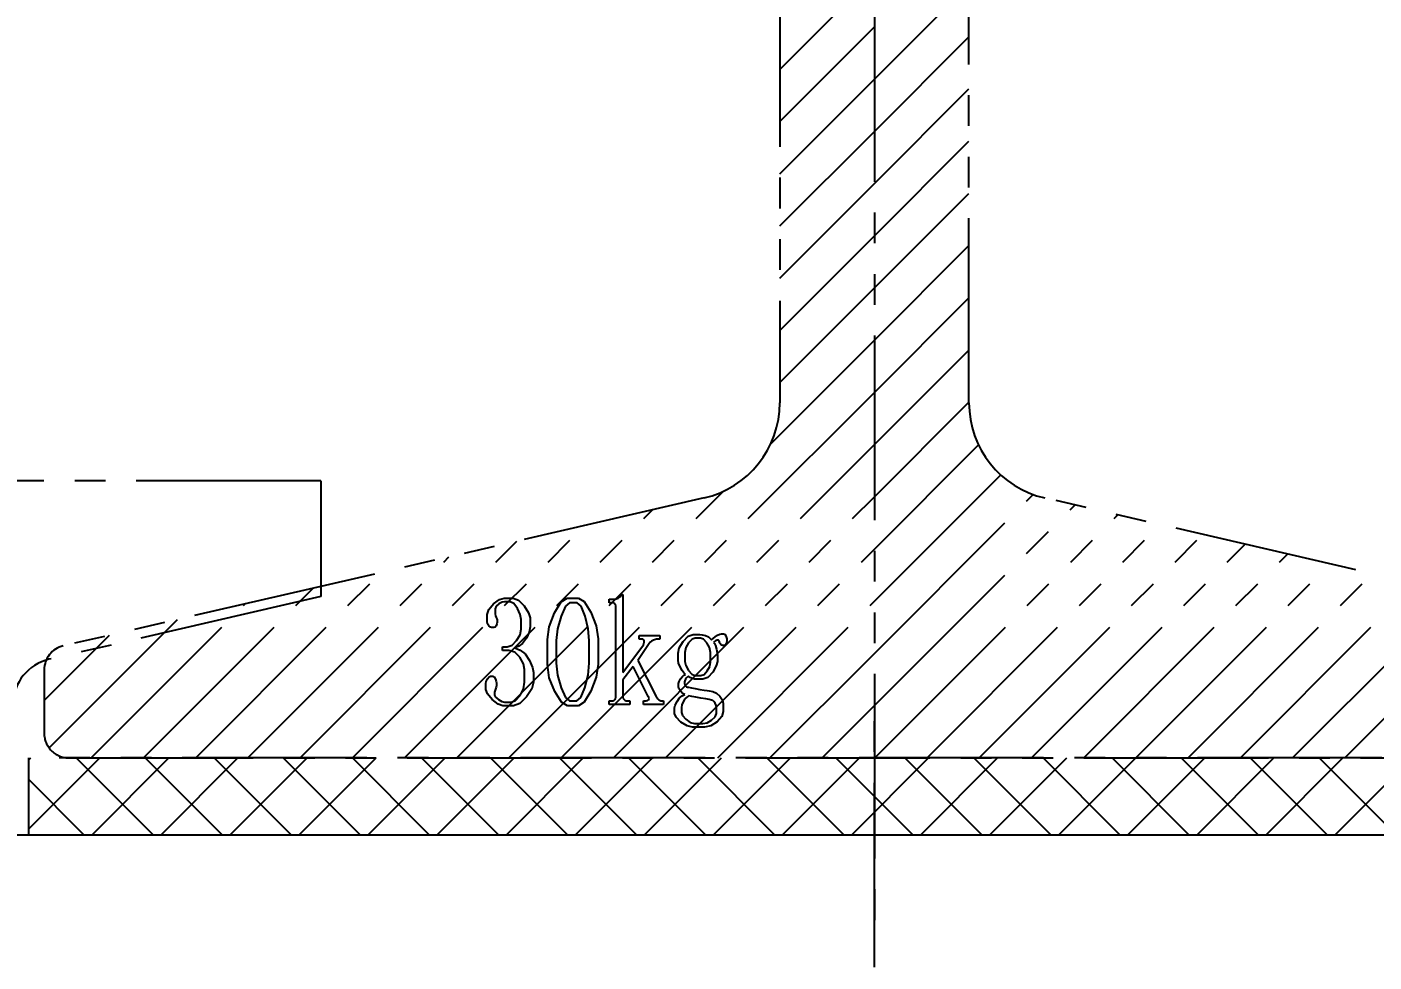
# Model space of a CAD drawing. Header units: millimetres. Extents: x -50460 to 50460, y -35640 to 35640.
# Drawn here: x 40266 to 40353.5, y 20498.2 to 20559 of the extents above; entities that cross this region are included whole.
import ezdxf

# ---------------------------------------------------------------- set-up
doc = ezdxf.new("R2010")
doc.units = ezdxf.units.MM
doc.linetypes.add('双点画线', pattern=[22, 12, -2, 2, -2, 2, -2])
doc.layers.get('0').update_dxf_attribs({"lineweight": 35})
for name, color, linetype, lineweight in [('7', 30, '双点画线', 18), ('EB0', 7, 'Continuous', 15), ('尺寸线层', 4, 'Continuous', 18)]:
    doc.layers.add(name, color=color, linetype=linetype, lineweight=lineweight)
doc.styles.get("Standard").update_dxf_attribs({"font": ''})
doc.styles.get('Standard').set_extended_font_data('宋体')
doc.dimstyles.new('AM_DEMATIC$0', dxfattribs={"dimscale": 120, "dimtxt": 3, "dimasz": 1.5, "dimexe": 1, "dimexo": 0, "dimgap": 1, "dimtad": 1, "dimdsep": 46, "dimtxsty": 'Standard', "dimblk": '_CAXARROW', "dimcen": 0, "dimdle": 3, "dimclrd": 256, "dimclre": 256, "dimclrt": 2, "dimadec": 0, "dimazin": 2, "dimtfac": 0.7071067811865475, "dimtdec": 3, "dimtmove": 0, "dimatfit": 3, "dimfxl": 1, "dimfrac": 2, "dimtolj": 1, "dimlwd": 18, "dimarcsym": 0})

# ---------------------------------------------------------------- blocks, each defined once
blk = doc.blocks.new('*X656')
at = {"layer": '7', "linetype": '双点画线', "lineweight": 25}
for p, q in [((0, 162.5038301414315), (0, 34.88225860645252)), ((-6.149999999994179, 120.7689010294016), (-6.149999999994179, 70.13117869541747)), ((6.149999999994179, 70.13117869541747), (6.149999999994179, 120.7689010294016)), ((-6.150000000081491, 91.81168824545603), (-1.164153218269348e-10, 97.9616882454211)), ((5.820766091346741e-11, 91.17346314615133), (6.150000000081491, 97.32346314617462)), ((-6.150000000023283, 88.41757569585025), (-5.820766091346741e-11, 94.56757569575711)), ((-5.820766091346741e-11, 87.77935059631272), (6.149999999965075, 93.9293505962778)), ((-6.150000000081491, 85.02346314606984), (5.820766091346741e-11, 91.17346314615133)), ((5.820766091346741e-11, 84.38523804670695), (6.150000000081491, 90.53523804667202)), ((-6.150000000081491, 81.62935059628944), (-5.820766091346741e-11, 87.77935059631272)), ((2.91038304567337e-10, 80.99112549727579), (6.150000000197906, 87.14112549724086)), ((-6.150000000023283, 78.23523804668366), (5.820766091346741e-11, 84.38523804670695)), ((5.820766091346741e-11, 77.59701294732076), (6.150000000081491, 83.74701294734405)), ((-6.150000000139698, 74.84112549678684), (5.820766091346741e-11, 80.99112549704296)), ((5.820766091346741e-11, 74.20290039759857), (6.150000000081491, 80.35290039762185)), ((-6.149999999906868, 71.44701294735569), (-5.820766091346741e-11, 77.59701294720435)), ((5.820766091346741e-11, 70.80878784787637), (6.150000000081491, 76.95878784789966)), ((-6.735949545909534, 67.46695085157262), (-5.820766091346741e-11, 74.20290039748215)), ((-5.820766091346741e-11, 67.41467529815418), (6.150000000081491, 73.56467529829388)), ((-23.75878784776432, 47.05000000005384), (-5.820766091346741e-11, 70.80878784775996)), ((5.820766091346741e-11, 64.0205627485484), (6.150000000081491, 70.17056274857168)), ((-20.36467529810034, 47.05000000011205), (-5.820766091346741e-11, 67.41467529815418)), ((-5.820766091346741e-11, 60.62645019870979), (6.769359332742169, 67.39580953138648)), ((-35.99041606974788, 65.04999957531254), (-100.9904147956986, 65.04999957531254)), ((-35.99041606974788, 65.04999957531254), (-35.99041606974788, 57.53504422264086)), ((5.820766091346741e-11, 57.23233764910401), (8.213721730397083, 65.4460593793192)), ((-11.07156080492132, 63.94392878402869), (-52.7426721764059, 54.32339467950078)), ((-27.15290039754473, 47.04999999993743), (-9.835772156264284, 64.3671282412688)), ((-16.97056274855277, 47.04999999993743), (-5.820766091346741e-11, 64.02056274843198)), ((2.91038304567337e-10, 53.83822509973106), (10.32650521153118, 64.16473031084752)), ((52.7426721764059, 54.32339467950078), (11.07156080492132, 63.94392878402869)), ((-30.54701294726692, 47.04999999999563), (-14.42797296779463, 63.16903997946793)), ((5.820766091346741e-11, 50.44411254977604), (13.04435971792554, 63.48847226764337)), ((0.03394112555542961, 47.05000000005384), (15.82942939474015, 62.84548826918035)), ((3.42805367539404, 47.05000000017026), (18.58692412398523, 62.20887044881965)), ((-33.94112549704732, 47.04999999999563), (-18.84088699729182, 62.15023849969293)), ((6.822166224999819, 47.04999999999563), (21.34441885357955, 61.57225262857537)), ((-37.33523804653669, 47.05000000011205), (-23.25380102603231, 61.13143702061643)), ((-13.57645019865595, 47.05000000005384), (-5.820766091346741e-11, 60.62645019870979)), ((10.21627877483843, 47.05000000028667), (24.10191358294105, 60.9356348083893)), ((-40.72935059625888, 47.05000000011205), (-27.66671505518025, 60.11263554119068)), ((13.61039132444421, 47.05000000017026), (26.85940831241896, 60.29901698814501)), ((17.00450387393357, 47.04999999999563), (29.61690304212971, 59.66239916813356)), ((-44.12346314598108, 47.05000000017026), (-32.0796290843864, 59.09383406164852)), ((20.3986164238886, 47.05000000017026), (32.37439777160762, 59.02578134788928)), ((-47.51757569558686, 47.05000000022847), (-36.49254311359255, 58.07503258228098)), ((23.79272897349438, 47.05000000011205), (35.13189250096912, 58.389163527645)), ((-35.99041606974788, 57.53504422264086), (-53.66526929511747, 53.45448189251329)), ((-50.91168824560009, 47.04999999999563), (-40.9054571427987, 57.05623110273882)), ((-25.06840260523313, 56.69757411984392), (-24.75640260522778, 57.0575741198445)), ((-24.75640260522778, 57.0575741198445), (-24.37640260523767, 57.34257411984436)), ((-24.40815260523232, 57.05413661984494), (-24.59734010523243, 56.90562099484669)), ((-24.19152760523139, 57.16171474484509), (-24.40815260523232, 57.05413661984494)), ((-24.37640260523767, 57.34257411984436), (-24.06840260523313, 57.43757411984552)), ((-24.0461526052386, 57.19757411984392), (-24.19152760523139, 57.16171474484509)), ((-24.06840260523313, 57.43757411984552), (-23.79640260523593, 57.43757411984552)), ((-23.93640260523534, 57.19757411984392), (-24.0461526052386, 57.19757411984392)), ((-23.68565260522882, 57.19757411984392), (-23.93640260523534, 57.19757411984392)), ((-23.79640260523593, 57.43757411984552), (-23.47640260522894, 57.43757411984552)), ((-23.43877760523173, 57.08960536984523), (-23.68565260522882, 57.19757411984392)), ((-23.47640260522894, 57.43757411984552), (-23.14040260523325, 57.3114803698445)), ((-23.19965260523895, 56.76569911984552), (-23.43877760523173, 57.08960536984523)), ((-23.14040260523325, 57.3114803698445), (-22.77240260523104, 56.93319911984509)), ((-22.77240260523104, 56.93319911984509), (-22.48440260523057, 56.48429286984538)), ((-20.79692815267481, 56.47757411984639), (-20.35692815267248, 57.19757411984392)), ((-20.35692815267248, 57.19757411984392), (-19.96492815267993, 57.43757411984552)), ((-19.82742815268284, 57.11757411984581), (-20.07899065267702, 56.90257411984567)), ((-19.96492815267993, 57.43757411984552), (-19.59692815267772, 57.43757411984552)), ((-19.59642815268307, 57.11757411984581), (-19.82742815268284, 57.11757411984581)), ((-19.59692815267772, 57.43757411984552), (-19.24492815267877, 57.43757411984552)), ((-19.33267815268482, 57.11757411984581), (-19.59642815268307, 57.11757411984581)), ((-19.06886565267632, 56.90257411984567), (-19.33267815268482, 57.11757411984581)), ((-19.24492815267877, 57.43757411984552), (-18.86492815267411, 57.20757411984596)), ((-18.86492815267411, 57.20757411984596), (-18.4289281526726, 56.51757411984363)), ((-17.25345370011928, 57.11757411984581), (-17.25345370011928, 57.35757411984378)), ((-17.25345370011928, 57.35757411984378), (-16.97545370012813, 57.35757411984378)), ((-17.07445370013011, 57.11757411984581), (-17.25345370011928, 57.11757411984581)), ((-16.99970370013034, 57.11757411984581), (-17.07445370013011, 57.11757411984581)), ((-16.92870370011951, 57.09757411984538), (-16.99970370013034, 57.11757411984581)), ((-16.97545370012813, 57.35757411984378), (-16.88270370011742, 57.35757411984378)), ((-16.86520370013022, 57.03757411984407), (-16.92870370011951, 57.09757411984538)), ((-16.88270370011742, 57.35757411984378), (-16.77839120011777, 57.37757411984421)), ((-16.82039120011905, 56.95757411984596), (-16.86520370013022, 57.03757411984407)), ((-16.80545370012987, 56.87757411984421), (-16.82039120011905, 56.95757411984596)), ((-16.77839120011777, 57.37757411984421), (-16.65095370012568, 57.43757411984552)), ((-16.65095370012568, 57.43757411984552), (-16.53514120011823, 57.51757411984363)), ((-16.53514120011823, 57.51757411984363), (-16.46570370013069, 57.59757411984538)), ((-16.46570370013069, 57.59757411984538), (-16.41945370013127, 57.67757411984348)), ((-16.41945370013127, 57.67757411984348), (-16.35745370012592, 57.67757411984348)), ((-16.35745370012592, 57.67757411984348), (-16.35745370012592, 52.59757411984538)), ((-10.18233764887555, 47.05000000017026), (-1.746229827404022e-10, 57.23233764887118)), ((27.18684152333299, 47.05000000028667), (37.88938723033061, 57.7525457072843)), ((30.58095407282235, 47.05000000011205), (40.64688195980852, 57.11592788704002)), ((-25.17240260523977, 56.37757411984421), (-25.06840260523313, 56.69757411984392)), ((-25.17240260523977, 56.07757411984494), (-25.17240260523977, 56.37757411984421)), ((-25.17240260523977, 55.91757411984509), (-25.17240260523977, 56.07757411984494)), ((-24.59734010523243, 56.90562099484669), (-24.66040260523732, 56.74694911984625)), ((-24.66040260523732, 56.74694911984625), (-24.66040260523732, 56.58319911984654)), ((-24.66040260523732, 56.58319911984654), (-24.66040260523732, 56.41913661984654)), ((-24.66040260523732, 56.41913661984654), (-24.64440260523406, 56.27562099484567)), ((-24.64440260523406, 56.27562099484567), (-24.59640260523884, 56.17319911984669)), ((-24.59640260523884, 56.17319911984669), (-24.54840260522906, 56.0964022448461)), ((-24.54840260522906, 56.0964022448461), (-24.53240260524035, 56.02976161984407)), ((-23.02321510523325, 56.3698397448461), (-23.19965260523895, 56.76569911984552)), ((-22.96440260524105, 56.04601161984465), (-23.02321510523325, 56.3698397448461)), ((-22.48440260523057, 56.48429286984538), (-22.38840260524012, 56.14632411984348)), ((-22.38840260524012, 56.14632411984348), (-22.38840260524012, 55.86382411984596)), ((-21.14492815267295, 55.56257411984552), (-20.79692815267481, 56.47757411984639)), ((-20.37167815267458, 56.25757411984523), (-20.60661565267947, 55.4325741198445)), ((-20.07899065267702, 56.90257411984567), (-20.37167815267458, 56.25757411984523)), ((-18.80492815267644, 56.25757411984523), (-19.06886565267632, 56.90257411984567)), ((-18.60692815267248, 55.4325741198445), (-18.80492815267644, 56.25757411984523)), ((-18.4289281526726, 56.51757411984363), (-18.08092815267446, 55.62257411984319)), ((-16.80545370012987, 56.7975741198461), (-16.80545370012987, 56.87757411984421)), ((-16.80545370012987, 51.07757411984494), (-16.80545370012987, 56.7975741198461)), ((-53.66245546551363, 47.6933453297097), (-45.31837117287796, 56.03742962226534)), ((-25.14440260523406, 55.76757411984363), (-25.17240260523977, 55.91757411984509)), ((-25.0604026052315, 55.63757411984625), (-25.14440260523406, 55.76757411984363)), ((-24.96040260524023, 55.5475741198461), (-25.0604026052315, 55.63757411984625)), ((-24.8844026052393, 55.51757411984363), (-24.96040260524023, 55.5475741198461)), ((-24.82040260524082, 55.51757411984363), (-24.8844026052393, 55.51757411984363)), ((-24.74040260523907, 55.51757411984363), (-24.82040260524082, 55.51757411984363)), ((-24.66440260523814, 55.54827724484494), (-24.74040260523907, 55.51757411984363)), ((-24.59640260523884, 55.64038661984523), (-24.66440260523814, 55.54827724484494)), ((-24.54840260522906, 55.75812099484392), (-24.59640260523884, 55.64038661984523)), ((-24.53240260524035, 55.86569911984407), (-24.54840260522906, 55.75812099484392)), ((-24.53240260524035, 56.02976161984407), (-24.53240260524035, 55.96819911984494)), ((-24.53240260524035, 55.96819911984494), (-24.53240260524035, 55.86569911984407)), ((-23.03846510522999, 55.04858974484523), (-22.96440260524105, 55.40851161984392)), ((-22.96440260524105, 55.75819911984581), (-22.96440260524105, 56.04601161984465)), ((-22.96440260524105, 55.40851161984392), (-22.96440260524105, 55.75819911984581)), ((-22.44840260523779, 55.22796474484494), (-22.6284026052308, 54.83444911984407)), ((-22.38840260524012, 55.56101161984407), (-22.44840260523779, 55.22796474484494)), ((-22.38840260524012, 55.86382411984596), (-22.38840260524012, 55.56101161984407)), ((-21.26092815268203, 54.73757411984479), (-21.14492815267295, 55.56257411984552)), ((-20.60661565267947, 55.4325741198445), (-20.6849281526811, 54.67757411984348)), ((-18.54092815268086, 54.67757411984348), (-18.60692815267248, 55.4325741198445)), ((-18.08092815267446, 55.62257411984319), (-17.96492815267993, 54.77757411984567)), ((-53.97500000009313, 50.77491334477236), (-49.7312852020259, 55.01862814283959)), ((-23.86865260523336, 54.27757411984567), (-23.56077760523476, 54.37523036984567)), ((-23.56077760523476, 54.37523036984567), (-23.26065260524047, 54.66819911984567)), ((-23.12440260522999, 54.30976161984654), (-23.38040260523849, 54.20882411984348)), ((-23.26065260524047, 54.66819911984567), (-23.03846510522999, 55.04858974484523)), ((-22.87240260523686, 54.49140224484654), (-23.12440260522999, 54.30976161984654)), ((-22.6284026052308, 54.83444911984407), (-22.87240260523686, 54.49140224484654)), ((-21.26092815268203, 53.95757411984596), (-21.26092815268203, 54.73757411984479)), ((-20.6849281526811, 54.67757411984348), (-20.6849281526811, 53.95757411984596)), ((-18.54092815268086, 53.95757411984596), (-18.54092815268086, 54.67757411984348)), ((-17.96492815267993, 54.77757411984567), (-17.96492815267993, 53.95757411984596)), ((-16.35745370012592, 52.59757411984538), (-15.01345370012859, 54.39757411984465)), ((-14.63895370012324, 54.48882411984596), (-15.38045370012696, 53.37819911984479)), ((-15.30145370012906, 54.75757411984523), (-15.30145370012906, 54.99757411984319)), ((-15.30145370012906, 54.99757411984319), (-13.95745370011718, 54.99757411984319)), ((-15.10945370011905, 54.75757411984523), (-15.30145370012906, 54.75757411984523)), ((-15.04545370012056, 54.75757411984523), (-15.10945370011905, 54.75757411984523)), ((-14.99345370012452, 54.73257411984378), (-15.04545370012056, 54.75757411984523)), ((-15.01345370012859, 54.39757411984465), (-14.98145370012207, 54.47757411984639)), ((-14.96545370011881, 54.65757411984669), (-14.99345370012452, 54.73257411984378)), ((-14.98145370012207, 54.47757411984639), (-14.961453700118, 54.56257411984552)), ((-14.961453700118, 54.56257411984552), (-14.96545370011881, 54.65757411984669)), ((-14.57395370012091, 54.56569911984479), (-14.63895370012324, 54.48882411984596)), ((-14.48870370011718, 54.63773036984639), (-14.57395370012091, 54.56569911984479)), ((-14.36295370012522, 54.70007411984625), (-14.48870370011718, 54.63773036984639)), ((-14.24132870012545, 54.74319911984639), (-14.36295370012522, 54.70007411984625)), ((-14.16845370012743, 54.75757411984523), (-14.24132870012545, 54.74319911984639)), ((-14.11995370012301, 54.75757411984523), (-14.16845370012743, 54.75757411984523)), ((-13.95745370011718, 54.75757411984523), (-14.11995370012301, 54.75757411984523)), ((-13.95745370011718, 54.99757411984319), (-13.95745370011718, 54.75757411984523)), ((-12.6819792475726, 54.19757411984392), (-12.42997924756492, 54.61757411984581)), ((-12.42997924756492, 54.61757411984581), (-12.10197924757085, 54.96257411984334)), ((-12.07797924756596, 54.53757411984407), (-12.25797924757353, 54.22757411984639)), ((-12.10197924757085, 54.96257411984334), (-11.7899792475655, 55.07757411984494)), ((-11.85397924756398, 54.76257411984625), (-12.07797924756596, 54.53757411984407)), ((-11.66197924756852, 54.83757411984334), (-11.85397924756398, 54.76257411984625)), ((-11.7899792475655, 55.07757411984494), (-11.48597924757632, 55.07757411984494)), ((-11.48597924757632, 54.83757411984334), (-11.66197924756852, 54.83757411984334)), ((-11.48597924757632, 55.07757411984494), (-11.3579792475648, 55.07757411984494)), ((-11.30997924756957, 54.83757411984334), (-11.48597924757632, 54.83757411984334)), ((-11.3579792475648, 55.07757411984494), (-11.20197924757667, 55.0575741198445)), ((-11.11797924757411, 54.76257411984625), (-11.30997924756957, 54.83757411984334)), ((-11.20197924757667, 55.0575741198445), (-10.98997924756259, 54.99757411984319)), ((-10.89397924757213, 54.53757411984407), (-11.11797924757411, 54.76257411984625)), ((-10.98997924756259, 54.99757411984319), (-10.7899792475655, 54.91257411984407)), ((-10.71397924756457, 54.22757411984639), (-10.89397924757213, 54.53757411984407)), ((-10.7899792475655, 54.91257411984407), (-10.66997924757015, 54.81757411984654)), ((-10.66997924757015, 54.81757411984654), (-10.58997924756841, 54.71757411984436)), ((-10.58997924756841, 54.71757411984436), (-10.47797924757469, 54.81757411984654)), ((-10.47797924757469, 54.81757411984654), (-10.34997924756317, 54.91757411984509)), ((-10.39797924757295, 54.61757411984581), (-10.46197924757143, 54.5575741198445)), ((-10.46197924757143, 54.5575741198445), (-10.39797924757295, 54.47757411984639)), ((-10.32197924757202, 54.66757411984509), (-10.39797924757295, 54.61757411984581)), ((-10.39797924757295, 54.47757411984639), (-10.33397924757446, 54.34757411984538)), ((-10.34997924756317, 54.91757411984509), (-10.18997924757423, 55.01757411984363)), ((-10.33397924757446, 54.34757411984538), (-10.26997924757598, 54.11757411984581)), ((-10.2219792475662, 54.69757411984392), (-10.32197924757202, 54.66757411984509)), ((-10.13397924756282, 54.69757411984392), (-10.2219792475662, 54.69757411984392)), ((-10.18997924757423, 55.01757411984363), (-10.04197924757318, 55.09257411984436)), ((-10.09397924756922, 54.65757411984669), (-10.13397924756282, 54.69757411984392)), ((-10.07797924756596, 54.59757411984538), (-10.09397924756922, 54.65757411984669)), ((-10.0619792475627, 54.53757411984407), (-10.07797924756596, 54.59757411984538)), ((-10.03397924757155, 54.47757411984639), (-10.0619792475627, 54.53757411984407)), ((-10.04197924757318, 55.09257411984436), (-9.94997924756899, 55.11757411984581)), ((-9.98197924757551, 54.41757411984509), (-10.03397924757155, 54.47757411984639)), ((-9.921979247563286, 54.37257411984319), (-9.98197924757551, 54.41757411984509)), ((-9.94997924756899, 55.11757411984581), (-9.885979247570504, 55.11757411984581)), ((-9.869979247567244, 54.35757411984378), (-9.921979247563286, 54.37257411984319)), ((-9.885979247570504, 55.11757411984581), (-9.805979247568757, 55.11757411984581)), ((-9.821979247572017, 54.35757411984378), (-9.869979247567244, 54.35757411984378)), ((-9.75797924757353, 54.35757411984378), (-9.821979247572017, 54.35757411984378)), ((-9.805979247568757, 55.11757411984581), (-9.729979247567826, 55.08257411984596)), ((-9.697979247575859, 54.38257411984523), (-9.75797924757353, 54.35757411984378)), ((-9.729979247567826, 55.08257411984596), (-9.661979247568524, 54.97757411984639)), ((-9.645979247565265, 54.45757411984596), (-9.697979247575859, 54.38257411984523)), ((-9.661979247568524, 54.97757411984639), (-9.613979247573297, 54.85757411984378)), ((-9.609979247572483, 54.55257411984348), (-9.645979247565265, 54.45757411984596)), ((-9.613979247573297, 54.85757411984378), (-9.597979247570038, 54.77757411984567)), ((-9.597979247570038, 54.63757411984625), (-9.609979247572483, 54.55257411984348)), ((-9.597979247570038, 54.77757411984567), (-9.597979247570038, 54.71757411984436)), ((-9.597979247570038, 54.71757411984436), (-9.597979247570038, 54.63757411984625)), ((-24.18040260522685, 54.03757411984407), (-24.18040260522685, 54.27757411984567)), ((-24.18040260522685, 54.27757411984567), (-23.86865260523336, 54.27757411984567)), ((-23.76440260522941, 54.03757411984407), (-24.18040260522685, 54.03757411984407)), ((-23.37640260523767, 53.92624599484407), (-23.76440260522941, 54.03757411984407)), ((-23.38040260523849, 54.20882411984348), (-23.02840260523953, 54.05007411984479)), ((-23.04440260522824, 53.59226161984407), (-23.37640260523767, 53.92624599484407)), ((-22.81640260524, 53.16718349484654), (-23.04440260522824, 53.59226161984407)), ((-23.02840260523953, 54.05007411984479), (-22.70040260523092, 53.80194911984654)), ((-22.70040260523092, 53.80194911984654), (-22.42040260523208, 53.37507411984552)), ((-21.26092815268203, 53.11757411984581), (-21.26092815268203, 53.95757411984596)), ((-20.6849281526811, 53.95757411984596), (-20.6849281526811, 53.19757411984392)), ((-18.54092815268086, 53.19757411984392), (-18.54092815268086, 53.95757411984596)), ((-17.96492815267993, 53.95757411984596), (-17.96492815267993, 53.13757411984625)), ((-12.76597924757516, 53.85757411984378), (-12.6819792475726, 54.19757411984392)), ((-12.76597924757516, 53.5575741198445), (-12.76597924757516, 53.85757411984378)), ((-12.76597924757516, 53.39757411984465), (-12.76597924757516, 53.5575741198445)), ((-12.25797924757353, 54.22757411984639), (-12.3179792475712, 53.89757411984465)), ((-12.3179792475712, 53.89757411984465), (-12.3179792475712, 53.5575741198445)), ((-12.3179792475712, 53.5575741198445), (-12.3179792475712, 53.31757411984654)), ((-10.65397924756689, 53.89757411984465), (-10.71397924756457, 54.22757411984639)), ((-10.65397924756689, 53.5575741198445), (-10.65397924756689, 53.89757411984465)), ((-10.65397924756689, 53.27757411984567), (-10.65397924756689, 53.5575741198445)), ((-10.26997924757598, 54.11757411984581), (-10.2219792475662, 53.87257411984319)), ((-10.2219792475662, 53.87257411984319), (-10.20597924756294, 53.69757411984392)), ((-10.20597924756294, 53.69757411984392), (-10.20597924756294, 53.5575741198445)), ((-10.20597924756294, 53.5575741198445), (-10.20597924756294, 53.31757411984654)), ((-6.788225099211559, 47.05000000022847), (5.820766091346741e-11, 53.83822509949823)), ((-53.97500000000582, 52.77414627649341), (-53.97500000000582, 48.63999999999942)), ((-22.74040260523907, 52.78257411984669), (-22.81640260524, 53.16718349484654)), ((-22.74040260523907, 52.41819911984567), (-22.74040260523907, 52.78257411984669)), ((-22.42040260523208, 53.37507411984552), (-22.22840260523662, 52.92343349484509)), ((-22.22840260523662, 52.92343349484509), (-22.16440260523814, 52.60101161984494)), ((-22.16440260523814, 52.60101161984494), (-22.16440260523814, 52.34319911984494)), ((-21.14092815267213, 52.25757411984523), (-21.26092815268203, 53.11757411984581)), ((-20.6849281526811, 53.19757411984392), (-20.60661565267947, 52.41757411984509)), ((-18.61099065268354, 52.41757411984509), (-18.54092815268086, 53.19757411984392)), ((-17.96492815267993, 53.13757411984625), (-18.08092815267446, 52.28757411984407)), ((-15.67295370012289, 52.9850741198461), (-16.35745370012592, 52.12819911984479)), ((-14.7169537001173, 51.04444911984319), (-15.67295370012289, 52.9850741198461)), ((-15.38045370012696, 53.37819911984479), (-14.18145370011916, 51.03757411984407)), ((-12.72997924756783, 53.20757411984596), (-12.76597924757516, 53.39757411984465)), ((-12.62197924757493, 52.95757411984596), (-12.72997924756783, 53.20757411984596)), ((-12.48997924756259, 52.72257411984538), (-12.62197924757493, 52.95757411984596)), ((-12.38197924756969, 52.57757411984494), (-12.48997924756259, 52.72257411984538)), ((-12.28597924756468, 52.47757411984639), (-12.38197924756969, 52.57757411984494)), ((-12.3179792475712, 53.31757411984654), (-12.26197924757435, 53.05257411984348)), ((-12.26197924757435, 53.05257411984348), (-12.09397924756922, 52.73757411984479)), ((-12.09397924756922, 52.73757411984479), (-11.87797924756887, 52.48257411984378)), ((-11.06997924756433, 52.47257411984538), (-10.86197924756561, 52.69757411984392)), ((-10.86197924756561, 52.69757411984392), (-10.70597924756294, 52.99257411984581)), ((-10.50997924756666, 52.61757411984581), (-10.82197924757202, 52.27257411984465)), ((-10.70597924756294, 52.99257411984581), (-10.65397924756689, 53.27757411984567)), ((-10.28197924756387, 53.02257411984465), (-10.50997924756666, 52.61757411984581)), ((-10.20597924756294, 53.31757411984654), (-10.28197924756387, 53.02257411984465)), ((-25.26840260523022, 51.87757411984421), (-25.2377776052308, 52.01257411984625)), ((-25.26840260523022, 51.75757411984523), (-25.26840260523022, 51.87757411984421)), ((-25.26840260523022, 51.49757411984319), (-25.26840260523022, 51.75757411984523)), ((-25.2377776052308, 52.01257411984625), (-25.14590260523255, 52.17757411984348)), ((-25.14590260523255, 52.17757411984348), (-25.03871510522731, 52.31257411984552)), ((-25.03871510522731, 52.31257411984552), (-24.96215260523604, 52.35757411984378)), ((-24.96215260523604, 52.35757411984378), (-24.90090260523721, 52.35757411984378)), ((-24.90090260523721, 52.35757411984378), (-24.80915260523034, 52.35757411984378)), ((-24.80915260523034, 52.35757411984378), (-24.72121510523721, 52.3114803698445)), ((-24.72121510523721, 52.3114803698445), (-24.64090260522789, 52.17319911984669)), ((-24.64090260522789, 52.17319911984669), (-24.58352760523849, 52.01952724484363)), ((-24.58352760523849, 52.01952724484363), (-24.56440260523232, 51.92726161984319)), ((-24.56440260523232, 51.76319911984319), (-24.58040260523558, 51.65054286984378)), ((-24.56440260523232, 51.92726161984319), (-24.56440260523232, 51.86569911984407)), ((-24.56440260523232, 51.86569911984407), (-24.56440260523232, 51.76319911984319)), ((-22.81371510523604, 51.53265224484494), (-22.74040260523907, 51.97288661984567)), ((-22.74040260523907, 51.97288661984567), (-22.74040260523907, 52.41819911984567)), ((-22.16440260523814, 51.96601161984654), (-22.27640260523185, 51.53921474484378)), ((-22.16440260523814, 52.34319911984494), (-22.16440260523814, 51.96601161984654)), ((-20.7809281526861, 51.35757411984378), (-21.14092815267213, 52.25757411984523)), ((-20.60661565267947, 52.41757411984509), (-20.37167815267458, 51.59757411984538)), ((-18.82117815267702, 51.59757411984538), (-18.61099065268354, 52.41757411984509)), ((-18.08092815267446, 52.28757411984407), (-18.4289281526726, 51.37757411984421)), ((-16.35745370012592, 52.12819911984479), (-16.35745370012592, 51.07069911984581)), ((-12.73397924756864, 51.87757411984421), (-12.70197924757667, 52.01257411984625)), ((-12.73397924756864, 51.75757411984523), (-12.73397924756864, 51.87757411984421)), ((-12.73397924756864, 51.65757411984669), (-12.73397924756864, 51.75757411984523)), ((-12.70197924757667, 52.01257411984625), (-12.60597924757167, 52.17757411984348)), ((-12.60597924757167, 52.17757411984348), (-12.48597924757632, 52.32757411984494)), ((-12.48597924757632, 52.32757411984494), (-12.38197924756969, 52.41757411984509)), ((-12.38197924756969, 52.41757411984509), (-12.28597924756468, 52.47757411984639)), ((-12.33397924757446, 52.0575741198445), (-12.34997924756317, 51.99757411984319)), ((-12.34997924756317, 51.99757411984319), (-12.34997924756317, 51.95757411984596)), ((-12.34997924756317, 51.95757411984596), (-12.34997924756317, 51.87757411984421)), ((-12.34997924756317, 51.87757411984421), (-12.33397924757446, 51.7975741198461)), ((-12.28597924756468, 52.15757411984669), (-12.33397924757446, 52.0575741198445)), ((-12.33397924757446, 51.7975741198461), (-12.28597924756468, 51.71757411984436)), ((-12.2219792475662, 52.25757411984523), (-12.28597924756468, 52.15757411984669)), ((-12.28597924756468, 51.71757411984436), (-12.2219792475662, 51.65757411984669)), ((-12.15797924756771, 52.31757411984654), (-12.2219792475662, 52.25757411984523)), ((-12.09397924756922, 52.35757411984378), (-12.15797924756771, 52.31757411984654)), ((-12.045979247574, 52.31757411984654), (-12.09397924756922, 52.35757411984378)), ((-11.96997924757306, 52.27257411984465), (-12.045979247574, 52.31757411984654)), ((-11.83797924757528, 52.21757411984436), (-11.96997924757306, 52.27257411984465)), ((-11.87797924756887, 52.48257411984378), (-11.67797924757178, 52.39757411984465)), ((-11.69397924757504, 52.1725741198461), (-11.83797924757528, 52.21757411984436)), ((-11.58197924756678, 52.15757411984669), (-11.69397924757504, 52.1725741198461)), ((-11.67797924757178, 52.39757411984465), (-11.48597924757632, 52.39757411984465)), ((-11.48597924757632, 52.15757411984669), (-11.58197924756678, 52.15757411984669)), ((-11.48597924757632, 52.39757411984465), (-11.27797924756305, 52.39757411984465)), ((-11.14997924756608, 52.15757411984669), (-11.48597924757632, 52.15757411984669)), ((-11.27797924756305, 52.39757411984465), (-11.06997924756433, 52.47257411984538)), ((-10.82197924757202, 52.27257411984465), (-11.14997924756608, 52.15757411984669)), ((-25.16440260523814, 51.20257411984494), (-25.26840260523022, 51.49757411984319)), ((-24.85240260523278, 50.83757411984334), (-25.16440260523814, 51.20257411984494)), ((-24.46840260522731, 50.53757411984407), (-24.85240260523278, 50.83757411984334)), ((-24.67640260524058, 51.39483974484392), (-24.69240260522929, 51.31288661984581)), ((-24.69240260522929, 51.31288661984581), (-24.69240260522929, 51.25132411984669)), ((-24.69240260522929, 51.25132411984669), (-24.69240260522929, 51.12819911984479)), ((-24.69240260522929, 51.12819911984479), (-24.63159010522941, 50.99491786984436)), ((-24.6284026052308, 51.51757411984363), (-24.67640260524058, 51.39483974484392)), ((-24.63159010522941, 50.99491786984436), (-24.44915260522976, 50.84132411984319)), ((-24.58040260523558, 51.65054286984378), (-24.6284026052308, 51.51757411984363)), ((-24.44915260522976, 50.84132411984319), (-24.23009010523674, 50.71851161984523)), ((-23.32684010523371, 50.78382411984421), (-23.03365260522696, 51.10257411984639)), ((-22.61240260522754, 51.01319911984319), (-23.04840260522906, 50.58148036984494)), ((-23.03365260522696, 51.10257411984639), (-22.81371510523604, 51.53265224484494)), ((-22.27640260523185, 51.53921474484378), (-22.61240260522754, 51.01319911984319)), ((-20.33292815268214, 50.66757411984509), (-20.7809281526861, 51.35757411984378)), ((-20.37167815267458, 51.59757411984538), (-20.07899065267702, 50.96757411984436)), ((-20.07899065267702, 50.96757411984436), (-19.82742815268284, 50.75757411984523)), ((-19.3489281526854, 50.75757411984523), (-19.09324065268447, 50.96757411984436)), ((-19.09324065268447, 50.96757411984436), (-18.82117815267702, 51.59757411984538)), ((-18.4289281526726, 51.37757411984421), (-18.86492815267411, 50.6725741198461)), ((-16.93745370012766, 50.77757411984567), (-16.86945370012836, 50.83757411984334)), ((-16.86945370012836, 50.83757411984334), (-16.82145370011858, 50.91757411984509)), ((-16.82145370011858, 50.91757411984509), (-16.80545370012987, 50.99757411984319)), ((-16.80545370012987, 50.99757411984319), (-16.80545370012987, 51.07757411984494)), ((-16.35745370012592, 51.07069911984581), (-16.35745370012592, 50.99257411984581)), ((-16.35745370012592, 50.99257411984581), (-16.33745370012184, 50.91437099484392)), ((-16.33745370012184, 50.91437099484392), (-16.27745370012417, 50.83601161984552)), ((-16.27745370012417, 50.83601161984552), (-16.20145370012324, 50.77718349484348)), ((-14.75307870013057, 50.77296474484319), (-14.68545370011998, 50.81913661984436)), ((-14.66945370013127, 50.96257411984334), (-14.7169537001173, 51.04444911984319)), ((-14.68545370011998, 50.81913661984436), (-14.64970370012452, 50.88577724484639)), ((-14.64970370012452, 50.88577724484639), (-14.66945370013127, 50.96257411984334)), ((-14.18145370011916, 51.03757411984407), (-14.13345370012394, 50.95757411984596)), ((-14.13345370012394, 50.95757411984596), (-14.07745370012708, 50.88257411984523)), ((-14.07745370012708, 50.88257411984523), (-14.00545370012696, 50.81757411984654)), ((-14.00545370012696, 50.81757411984654), (-13.93345370012685, 50.77257411984465)), ((-12.83122924757481, 50.71757411984436), (-12.66854174756736, 50.94757411984392)), ((-12.7063542475662, 51.5475741198461), (-12.73397924756864, 51.65757411984669)), ((-12.62347924757341, 51.41757411984509), (-12.7063542475662, 51.5475741198461)), ((-12.66854174756736, 50.94757411984392), (-12.49797924756422, 51.07757411984494)), ((-12.51691674756876, 51.2975741198461), (-12.62347924757341, 51.41757411984509)), ((-12.41822924757435, 51.21757411984436), (-12.51691674756876, 51.2975741198461)), ((-12.49797924756422, 51.07757411984494), (-12.3234792475705, 51.15757411984669)), ((-12.32816674756759, 50.88257411984523), (-12.43872924757306, 50.69757411984392)), ((-12.3234792475705, 51.15757411984669), (-12.41822924757435, 51.21757411984436)), ((-12.20297924756596, 50.99757411984319), (-12.32816674756759, 50.88257411984523)), ((-12.2219792475662, 51.65757411984669), (-12.15797924756771, 51.63757411984625)), ((-12.07047924757353, 51.07757411984494), (-12.20297924756596, 50.99757411984319)), ((-12.15797924756771, 51.63757411984625), (-12.09397924756922, 51.63757411984625)), ((-12.09397924756922, 51.63757411984625), (-11.8859792475705, 51.59757411984538)), ((-11.86522924757446, 51.03757411984407), (-12.07047924757353, 51.07757411984494)), ((-11.8859792475705, 51.59757411984538), (-11.64597924756526, 51.55257411984348)), ((-11.61654174757132, 50.99257411984581), (-11.86522924757446, 51.03757411984407)), ((-11.64597924756526, 51.55257411984348), (-11.34197924757609, 51.49757411984319)), ((-11.28097924757458, 50.93757411984552), (-11.61654174757132, 50.99257411984581)), ((-11.34197924757609, 51.49757411984319), (-11.05797924757644, 51.44757411984392)), ((-10.9572292475641, 50.88257411984523), (-11.28097924757458, 50.93757411984552)), ((-11.05797924757644, 51.44757411984392), (-10.87797924756887, 51.41757411984509)), ((-10.7439792475634, 50.83757411984334), (-10.9572292475641, 50.88257411984523)), ((-10.87797924756887, 51.41757411984509), (-10.7499792475719, 51.39757411984465)), ((-10.7499792475719, 51.39757411984465), (-10.50997924756666, 51.35757411984378)), ((-10.58597924756759, 50.7975741198461), (-10.7439792475634, 50.83757411984334)), ((-10.50997924756666, 51.35757411984378), (-10.27397924757679, 51.26257411984625)), ((-10.27397924757679, 51.26257411984625), (-10.045979247574, 51.0575741198445)), ((-10.045979247574, 51.0575741198445), (-9.877979247568874, 50.8075741198445)), ((-9.877979247568874, 50.8075741198445), (-9.821979247572017, 50.57757411984494)), ((-24.14840260523488, 50.43757411984552), (-24.46840260522731, 50.53757411984407)), ((-24.23009010523674, 50.71851161984523), (-24.05940260522766, 50.67757411984348)), ((-23.86040260523441, 50.43757411984552), (-24.14840260523488, 50.43757411984552)), ((-24.05940260522766, 50.67757411984348), (-23.91290260523965, 50.67757411984348)), ((-23.91290260523965, 50.67757411984348), (-23.61990260523453, 50.67757411984348)), ((-23.46040260524023, 50.43757411984552), (-23.86040260523441, 50.43757411984552)), ((-23.61990260523453, 50.67757411984348), (-23.32684010523371, 50.78382411984421)), ((-23.04840260522906, 50.58148036984494), (-23.46040260524023, 50.43757411984552)), ((-19.94892815267667, 50.43757411984552), (-20.33292815268214, 50.66757411984509)), ((-19.59692815267772, 50.43757411984552), (-19.94892815267667, 50.43757411984552)), ((-19.82742815268284, 50.75757411984523), (-19.59642815268307, 50.75757411984523)), ((-19.24492815267877, 50.43757411984552), (-19.59692815267772, 50.43757411984552)), ((-19.59642815268307, 50.75757411984523), (-19.3489281526854, 50.75757411984523)), ((-18.86492815267411, 50.6725741198461), (-19.24492815267877, 50.43757411984552)), ((-17.25345370011928, 50.51757411984363), (-17.25345370011928, 50.75757411984523)), ((-17.25345370011928, 50.75757411984523), (-17.09345370013034, 50.75757411984523)), ((-15.90945370012196, 50.51757411984363), (-17.25345370011928, 50.51757411984363)), ((-17.09345370013034, 50.75757411984523), (-17.01345370012859, 50.75757411984523)), ((-17.01345370012859, 50.75757411984523), (-16.93745370012766, 50.77757411984567)), ((-16.20145370012324, 50.77718349484348), (-16.13345370012394, 50.75757411984523)), ((-16.13345370012394, 50.75757411984523), (-16.06945370012545, 50.75757411984523)), ((-16.06945370012545, 50.75757411984523), (-15.90945370012196, 50.75757411984523)), ((-15.90945370012196, 50.75757411984523), (-15.90945370012196, 50.51757411984363)), ((-15.00495370011777, 50.51757411984363), (-15.00495370011777, 50.75757411984523)), ((-15.00495370011777, 50.75757411984523), (-14.90895370012731, 50.75757411984523)), ((-13.70145370012324, 50.51757411984363), (-15.00495370011777, 50.51757411984363)), ((-14.90895370012731, 50.75757411984523), (-14.82895370012557, 50.75757411984523)), ((-14.82895370012557, 50.75757411984523), (-14.75307870013057, 50.77296474484319)), ((-13.93345370012685, 50.77257411984465), (-13.87745370012999, 50.75757411984523)), ((-13.87745370012999, 50.75757411984523), (-13.82945370012021, 50.75757411984523)), ((-13.82945370012021, 50.75757411984523), (-13.70145370012324, 50.75757411984523)), ((-13.70145370012324, 50.75757411984523), (-13.70145370012324, 50.51757411984363)), ((-12.98997924756259, 50.2975741198461), (-12.95029174757656, 50.47257411984538)), ((-12.98997924756259, 50.15757411984669), (-12.98997924756259, 50.2975741198461)), ((-12.98997924756259, 49.93757411984552), (-12.98997924756259, 50.15757411984669)), ((-12.8859792475705, 49.68757411984552), (-12.98997924756259, 49.93757411984552)), ((-12.95029174757656, 50.47257411984538), (-12.83122924757481, 50.71757411984436)), ((-12.51616674757679, 50.49257411984581), (-12.54197924757318, 50.31757411984654)), ((-12.54197924757318, 50.31757411984654), (-12.54197924757318, 50.15757411984669)), ((-12.54197924757318, 50.15757411984669), (-12.54197924757318, 49.99757411984319)), ((-12.54197924757318, 49.99757411984319), (-12.4719792475662, 49.8075741198445)), ((-12.43872924757306, 50.69757411984392), (-12.51616674757679, 50.49257411984581)), ((-10.50697924756969, 50.77757411984567), (-10.58597924756759, 50.7975741198461)), ((-10.42797924757178, 50.72257411984538), (-10.50697924756969, 50.77757411984567)), ((-10.34897924757388, 50.59757411984538), (-10.42797924757178, 50.72257411984538)), ((-10.28972924756818, 50.44257411984654), (-10.34897924757388, 50.59757411984538)), ((-10.34779174756841, 49.71757411984436), (-10.26997924757598, 49.93757411984552)), ((-10.26997924757598, 50.2975741198461), (-10.28972924756818, 50.44257411984654)), ((-10.26997924757598, 50.15757411984669), (-10.26997924757598, 50.2975741198461)), ((-10.26997924757598, 49.93757411984552), (-10.26997924757598, 50.15757411984669)), ((-9.821979247572017, 50.0575741198445), (-9.921979247563286, 49.74257411984581)), ((-9.821979247572017, 50.57757411984494), (-9.821979247572017, 50.35757411984378)), ((-9.821979247572017, 50.35757411984378), (-9.821979247572017, 50.0575741198445)), ((-3.394112549722195, 47.04999999999563), (5.820766091346741e-11, 50.44411254977604)), ((0, -10.56862464834194), (0, 50.04999999999563)), ((-12.57397924756515, 49.37757411984421), (-12.8859792475705, 49.68757411984552)), ((-12.17797924757178, 49.12257411984319), (-12.57397924756515, 49.37757411984421)), ((-12.4719792475662, 49.8075741198445), (-12.26197924757435, 49.5575741198445)), ((-12.26197924757435, 49.5575741198445), (-11.98191674756526, 49.34757411984538)), ((-11.82197924757202, 49.03757411984407), (-12.17797924757178, 49.12257411984319)), ((-11.98191674756526, 49.34757411984538), (-11.7017292475648, 49.27757411984567)), ((-11.7017292475648, 49.27757411984567), (-11.42147924756864, 49.27757411984567)), ((-11.42147924756864, 49.27757411984567), (-11.15697924756387, 49.27757411984567)), ((-11.15697924756387, 49.27757411984567), (-10.88079174756422, 49.33257411984596)), ((-10.62997924757656, 49.12757411984421), (-11.05397924757563, 49.03757411984407)), ((-10.88079174756422, 49.33257411984596), (-10.58122924757481, 49.49757411984319)), ((-10.2219792475662, 49.39757411984465), (-10.62997924757656, 49.12757411984421)), ((-10.58122924757481, 49.49757411984319), (-10.34779174756841, 49.71757411984436)), ((-9.921979247563286, 49.74257411984581), (-10.2219792475662, 49.39757411984465)), ((-11.48597924757632, 49.03757411984407), (-11.82197924757202, 49.03757411984407)), ((-11.05397924757563, 49.03757411984407), (-11.48597924757632, 49.03757411984407)), ((-55, 46.89721580608239), (-54.84721580613405, 47.05000000000655)), ((-55, 42.40708774557061), (-50.35708774556406, 47.05000000000655)), ((55, 47.05000000000655), (-55, 47.05000000000655)), ((-55, 47.05000000000655), (-55, 42.05000000000655)), ((-52.38499999999476, 47.04999999999563), (52.38499999999476, 47.04999999999563)), ((-46.89864761033095, 42.05000000000655), (-51.89864761033095, 47.05000000000655)), ((-50.86695968499407, 42.05000000000655), (-45.86695968499407, 47.05000000000655)), ((-42.40851954976097, 42.05000000000655), (-47.40851954976097, 47.05000000000655)), ((-46.37683162442409, 42.05000000000655), (-41.37683162442409, 47.05000000000655)), ((-37.91839148919098, 42.05000000000655), (-42.91839148919098, 47.05000000000655)), ((-41.8867035638541, 42.05000000000655), (-36.8867035638541, 47.05000000000655)), ((-33.42826342862099, 42.05000000000655), (-38.42826342862099, 47.05000000000655)), ((-37.39657550328411, 42.05000000000655), (-32.39657550328411, 47.05000000000655)), ((-28.93813536805101, 42.05000000000655), (-33.93813536805101, 47.05000000000655)), ((-32.90644744294696, 42.05000000000655), (-27.90644744294696, 47.05000000000655)), ((-24.44800730748102, 42.05000000000655), (-29.44800730748102, 47.05000000000655)), ((-28.41631938237697, 42.05000000000655), (-23.41631938237697, 47.05000000000655)), ((-19.95787924714386, 42.05000000000655), (-24.95787924714386, 47.05000000000655)), ((-23.92619132180698, 42.05000000000655), (-18.92619132180698, 47.05000000000655)), ((-15.46775118657388, 42.05000000000655), (-20.46775118657388, 47.05000000000655)), ((-19.436063261237, 42.05000000000655), (-14.436063261237, 47.05000000000655)), ((-10.97762312600389, 42.05000000000655), (-15.97762312600389, 47.05000000000655)), ((-14.94593520066701, 42.05000000000655), (-9.945935200667009, 47.05000000000655)), ((-6.487495065433905, 42.05000000000655), (-11.4874950654339, 47.05000000000655)), ((-10.45580714009702, 42.05000000000655), (-5.455807140097022, 47.05000000000655)), ((-1.997367004863918, 42.05000000000655), (-6.997367004863918, 47.05000000000655)), ((-5.965679079759866, 42.05000000000655), (-0.965679079759866, 47.05000000000655)), ((2.492761055706069, 42.05000000000655), (-2.507238944293931, 47.05000000000655)), ((-1.475551019189879, 42.05000000000655), (3.524448980810121, 47.05000000000655)), ((6.982889116276056, 42.05000000000655), (1.982889116276056, 47.05000000000655)), ((3.014577041380107, 42.05000000000655), (8.014577041380107, 47.05000000000655)), ((11.47301717661321, 42.05000000000655), (6.473017176613212, 47.05000000000655)), ((7.504705101950094, 42.05000000000655), (12.50470510195009, 47.05000000000655)), ((15.9631452371832, 42.05000000000655), (10.9631452371832, 47.05000000000655)), ((11.99483316252008, 42.05000000000655), (16.99483316252008, 47.05000000000655)), ((20.45327329775319, 42.05000000000655), (15.45327329775319, 47.05000000000655)), ((16.48496122309007, 42.05000000000655), (21.48496122309007, 47.05000000000655)), ((24.94340135832317, 42.05000000000655), (19.94340135832317, 47.05000000000655)), ((20.97508928366005, 42.05000000000655), (25.97508928366005, 47.05000000000655)), ((29.43352941889316, 42.05000000000655), (24.43352941889316, 47.05000000000655)), ((25.46521734399721, 42.05000000000655), (30.46521734399721, 47.05000000000655)), ((33.92365747946315, 42.05000000000655), (28.92365747946315, 47.05000000000655)), ((29.9553454045672, 42.05000000000655), (34.9553454045672, 47.05000000000655)), ((-51.38877567090094, 42.05000000000655), (-55, 45.66122432916382)), ((-115, 42.04999999999563), (115, 42.04999999999927)), ((-55, 42.05000000000655), (55, 42.05000000000655))]:
    blk.add_line(p, q, dxfattribs=at)
for centre, radius, start, end in [((-12.5, 70.13117869541747), 6.350000000000009, 283.0000000002226, 2.220838584761369e-10), ((12.5, 70.13117869541747), 6.350000000000051, 180, 256.9999999999998), ((-52.38499999999476, 52.77414627649341), 1.590000000000008, 103.0000000001636, 180.0000000001623), ((-52.99041562271304, 50.53137181575585), 3, 103.0000028856336, 180.0000000001274), ((-52.38499999999476, 48.63999999999942), 1.590000000000003, 179.9999999999995, 270)]:
    blk.add_arc(centre, radius, start, end, dxfattribs=at)
blk = doc.blocks.new('*X655')
at = {"layer": 'EB0'}
blk.add_blockref('*X656', (0, 7.275957614183426e-12), dxfattribs=at)
blk = doc.blocks.new('*X724')
at = {"layer": '尺寸线层', "linetype": 'Continuous', "lineweight": 18, "transparency": 16777216}
for points in [[(39546.06310700117, 19488.91433521855), (39726.06310700117, 19511.41433521855), (39726.06310700117, 19466.41433521855)], [(40796.06310700117, 19488.91433521855), (40616.06310700117, 19511.41433521855), (40616.06310700117, 19466.41433521855)]]:
    blk.add_hatch(color=256, dxfattribs=at).paths.add_polyline_path(points, flags=0)
at = {"layer": '尺寸线层', "transparency": 16777216}
for p, q in [((39546.06310700117, 21939.44460688287), (39546.06310700117, 19368.91433521855)), ((40796.06310700117, 21939.44460688287), (40796.06310700117, 19368.91433521855))]:
    blk.add_line(p, q, dxfattribs=at)
at = {"layer": '尺寸线层', "linetype": 'Continuous', "lineweight": 18, "transparency": 16777216}
blk.add_line((39546.06310700117, 19488.91433521855), (40796.06310700117, 19488.91433521855), dxfattribs=at)
at = {"layer": '尺寸线层', "color": 2, "transparency": 16777216, "insert": (40184.06310750116, 19788.91433521856), "char_height": 360.0000000000001, "width": 1880, "attachment_point": 5, "line_spacing_factor": 1.37}
blk.add_mtext('1250', dxfattribs=at)
blk = doc.blocks.new('_CAXARROW')
blk.add_hatch(color=0).paths.add_polyline_path([(0, 0), (-1, 0.125), (-1, -0.125)], flags=0)
blk = doc.blocks.new('*X725')
at = {"layer": '尺寸线层', "linetype": 'Continuous', "lineweight": 18, "transparency": 16777216}
for points in [[(39021.0631070012, 18578.15995013993), (39201.0631070012, 18600.65995013993), (39201.0631070012, 18555.65995013993)], [(40171.06310700115, 18578.15995013993), (39991.06310700115, 18600.65995013993), (39991.06310700115, 18555.65995013993)]]:
    blk.add_hatch(color=256, dxfattribs=at).paths.add_polyline_path(points, flags=0)
at = {"layer": '尺寸线层', "transparency": 16777216}
for p, q in [((39021.0631070012, 21162.18193107477), (39021.0631070012, 18458.15995013993)), ((40171.06310700115, 20461.44460688287), (40171.06310700115, 18458.15995013993))]:
    blk.add_line(p, q, dxfattribs=at)
at = {"layer": '尺寸线层', "linetype": 'Continuous', "lineweight": 18, "transparency": 16777216}
blk.add_line((39021.0631070012, 18578.15995013993), (40171.06310700115, 18578.15995013993), dxfattribs=at)
at = {"layer": '尺寸线层', "color": 2, "transparency": 16777216, "insert": (39609.06310750116, 18878.15995013993), "char_height": 360.0000000000001, "width": 1880, "attachment_point": 5, "line_spacing_factor": 1.37}
blk.add_mtext('1150', dxfattribs=at)
blk = doc.blocks.new('*X726')
at = {"layer": '尺寸线层', "linetype": 'Continuous', "lineweight": 18, "transparency": 16777216}
for points in [[(40171.06310700115, 18578.15995013993), (40351.06310700115, 18600.65995013993), (40351.06310700115, 18555.65995013993)], [(41321.0631070012, 18578.15995013993), (41141.0631070012, 18600.65995013993), (41141.0631070012, 18555.65995013993)]]:
    blk.add_hatch(color=256, dxfattribs=at).paths.add_polyline_path(points, flags=0)
at = {"layer": '尺寸线层', "transparency": 16777216}
for p, q in [((41321.0631070012, 21162.18193107477), (41321.0631070012, 18458.15995013993)), ((40171.06310700115, 20461.44460688287), (40171.06310700115, 18458.15995013993))]:
    blk.add_line(p, q, dxfattribs=at)
at = {"layer": '尺寸线层', "linetype": 'Continuous', "lineweight": 18, "transparency": 16777216}
blk.add_line((40171.06310700115, 18578.15995013993), (41321.0631070012, 18578.15995013993), dxfattribs=at)
at = {"layer": '尺寸线层', "color": 2, "transparency": 16777216, "insert": (40759.06310750116, 18878.15995013992), "char_height": 360.0000000000001, "width": 1880, "attachment_point": 5, "line_spacing_factor": 1.37}
blk.add_mtext('1150', dxfattribs=at)

msp = doc.modelspace()

# ---------------------------------------------------------------- block references
at = {"layer": '尺寸线层'}
msp.add_blockref('*X655', (40321.06310700115, 20464.44460688287), dxfattribs=at)

# ---------------------------------------------------------------- dimensions: what is measured, and where the dimension line sits
for base, p1, p2, picture, middle in [((40796.06310700117, 19488.91433521855), (39546.06310700117, 21939.44460688287), (40796.06310700117, 21939.44460688287), '*X724', (40171.06310700117, 19488.91433521855)), ((40171.06310700115, 18578.15995013993), (39021.0631070012, 21162.18193107477), (40171.06310700115, 20461.44460688287), '*X725', (39596.06310700117, 18578.15995013993)), ((41321.0631070012, 18578.15995013993), (40171.06310700115, 20461.44460688287), (41321.0631070012, 21162.18193107477), '*X726', (40746.06310700117, 18578.15995013993))]:
    dim = msp.add_linear_dim(base=base, p1=p1, p2=p2, dimstyle='AM_DEMATIC$0', override={"dimsah": 1, "dimtfill": 1, "dimtzin": 8}, dxfattribs=at)
    dim.commit()
    dim.dimension.update_dxf_attribs({"geometry": picture, "text_midpoint": middle})

doc.saveas('drawing.dxf')
